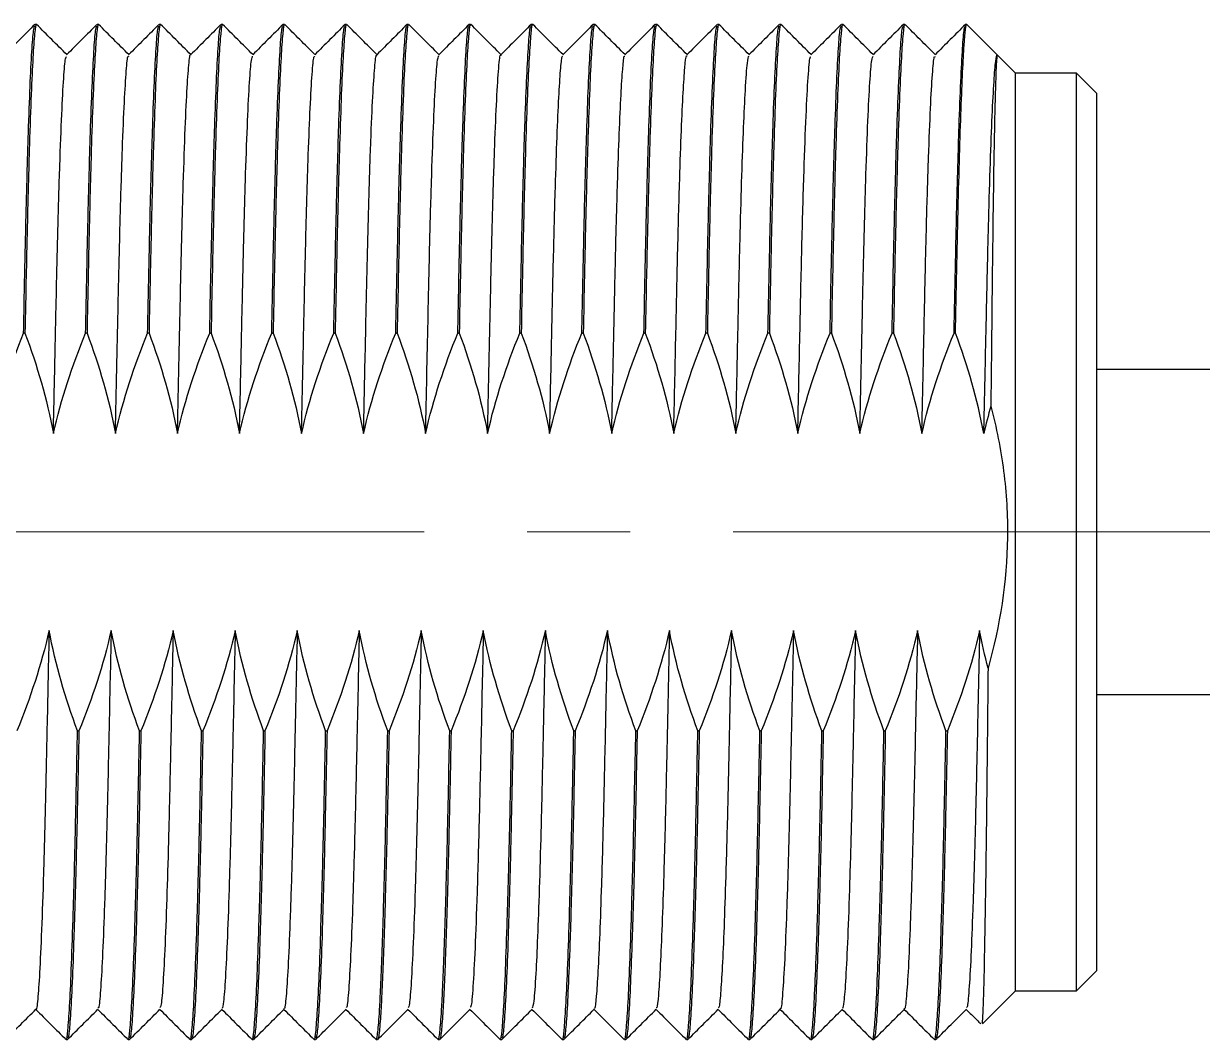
# Model space of a CAD drawing. Extents: x 500 to 100500, y -14500 to 21140.
# Drawn here: x 12411.77 to 12440.81, y -6567.56 to -6542.52 of the extents above; entities that cross this region are included whole.
import ezdxf

# ---------------------------------------------------------------- set-up
doc = ezdxf.new("R2010")
doc.units = 0
doc.linetypes.add('CENTERX2', pattern=[20.32, 12.7, -2.54, 2.54, -2.54])
doc.layers.get('0').update_dxf_attribs({"linetype": 'CONTINUOUS'})

# ---------------------------------------------------------------- blocks, each defined once
blk = doc.blocks.new('Kr2-adsfa2-l065-A$C040E6A72')
for p, q in [((83.512, 25.003), (83.478, 25.003)), ((85.04, 25.003), (85.006, 25.003)), ((86.568, 25.003), (86.534, 25.003)), ((88.097, 25.003), (88.063, 25.003)), ((89.625, 25.003), (89.591, 25.003)), ((91.153, 25.003), (91.119, 25.003)), ((92.682, 25.003), (92.648, 25.003)), ((94.21, 25.003), (94.176, 25.003)), ((95.738, 25.003), (95.704, 25.003)), ((97.267, 25.003), (97.232, 25.003)), ((98.795, 25.003), (98.761, 25.003)), ((100.323, 25.003), (100.289, 25.003)), ((101.851, 25.003), (101.817, 25.003)), ((103.38, 25.003), (103.346, 25.003)), ((104.908, 25.003), (104.874, 25.003)), ((106.436, 25.003), (106.402, 25.003)), ((107.183, 24.255), (106.436, 25.003)), ((107.636, 23.803), (107.183, 24.255)), ((109.136, 23.803), (107.636, 23.803)), ((107.636, 12.503), (107.636, 23.803)), ((109.636, 23.303), (109.136, 23.803)), ((109.136, 12.503), (109.136, 23.803)), ((109.636, 12.503), (109.636, 23.303)), ((83.229, 17.402), (83.196, 17.402)), ((84.758, 17.402), (84.724, 17.402)), ((86.286, 17.402), (86.252, 17.402)), ((87.814, 17.402), (87.781, 17.402)), ((89.343, 17.402), (89.309, 17.402)), ((90.871, 17.402), (90.837, 17.402)), ((92.399, 17.402), (92.365, 17.402)), ((93.928, 17.402), (93.894, 17.402)), ((95.456, 17.402), (95.422, 17.402)), ((96.984, 17.402), (96.95, 17.402)), ((98.512, 17.402), (98.479, 17.402)), ((100.041, 17.402), (100.007, 17.402)), ((101.569, 17.402), (101.535, 17.402)), ((103.097, 17.402), (103.064, 17.402)), ((104.626, 17.402), (104.592, 17.402)), ((106.154, 17.402), (106.12, 17.402)), ((134.636, 16.503), (109.636, 16.503)), ((107.636, 1.203), (107.636, 12.503)), ((109.136, 1.203), (109.136, 12.503)), ((109.636, 1.703), (109.636, 12.503)), ((109.636, 8.503), (134.636, 8.503)), ((84.524, 7.604), (84.558, 7.604)), ((86.053, 7.604), (86.086, 7.604)), ((87.581, 7.604), (87.615, 7.604)), ((89.109, 7.604), (89.143, 7.604)), ((90.637, 7.604), (90.671, 7.604)), ((92.166, 7.604), (92.2, 7.604)), ((93.694, 7.604), (93.728, 7.604)), ((95.222, 7.604), (95.256, 7.604)), ((96.751, 7.604), (96.784, 7.604)), ((98.279, 7.604), (98.313, 7.604)), ((99.807, 7.604), (99.841, 7.604)), ((101.336, 7.604), (101.369, 7.604)), ((102.864, 7.604), (102.898, 7.604)), ((104.392, 7.604), (104.426, 7.604)), ((105.92, 7.604), (105.954, 7.604)), ((109.136, 1.203), (109.636, 1.703)), ((106.822, 0.389), (107.636, 1.203)), ((107.636, 1.203), (109.136, 1.203)), ((84.242, 0.003), (84.276, 0.003)), ((85.77, 0.003), (85.804, 0.003)), ((87.298, 0.003), (87.333, 0.003)), ((88.827, 0.003), (88.861, 0.003)), ((90.355, 0.003), (90.389, 0.003)), ((91.884, 0.003), (91.917, 0.003)), ((93.412, 0.003), (93.446, 0.003)), ((94.94, 0.003), (94.974, 0.003)), ((96.468, 0.003), (96.502, 0.003)), ((97.997, 0.003), (98.031, 0.003)), ((99.525, 0.003), (99.559, 0.003)), ((101.053, 0.003), (101.087, 0.003)), ((102.582, 0.003), (102.616, 0.003)), ((104.11, 0.003), (104.144, 0.003)), ((105.638, 0.003), (105.672, 0.003))]:
    blk.add_line(p, q)
at = {"color": 1, "linetype": 'CENTERX2', "lineweight": 0}
blk.add_line((154.021, 12.503), (0, 12.503), dxfattribs=at)
for points, knots in [([(83.474, 25.001), (83.349, 24.876), (83.1, 24.627), (82.851, 24.378), (82.727, 24.253)], [0, 0, 0, 0, 0.500001, 1, 1, 1, 1]), ([(83.512, 24.977), (83.51, 24.985), (83.495, 25.041), (83.467, 24.8), (83.425, 24.243), (83.382, 23.313), (83.339, 22.095), (83.297, 20.588), (83.262, 19.007), (83.239, 17.882), (83.229, 17.402)], [0, 0, 0, 0, 0.02438, 0.166747, 0.313242, 0.455609, 0.602104, 0.74448, 0.890986, 1, 1, 1, 1]), ([(84.259, 24.258), (84.136, 24.381), (83.888, 24.629), (83.64, 24.876), (83.515, 25.001)], [0, 0, 0, 0, 0.497255, 1, 1, 1, 1]), ([(85.002, 25.001), (84.878, 24.876), (84.629, 24.627), (84.379, 24.378), (84.255, 24.253)], [0, 0, 0, 0, 0.500001, 1, 1, 1, 1]), ([(85.04, 24.977), (85.038, 24.985), (85.023, 25.041), (84.995, 24.8), (84.953, 24.243), (84.91, 23.313), (84.867, 22.095), (84.825, 20.588), (84.79, 19.007), (84.767, 17.882), (84.758, 17.402)], [0, 0, 0, 0, 0.02438, 0.166747, 0.313242, 0.455609, 0.602104, 0.74448, 0.890986, 1, 1, 1, 1]), ([(85.787, 24.258), (85.664, 24.381), (85.416, 24.629), (85.168, 24.876), (85.044, 25.001)], [0, 0, 0, 0, 0.497255, 1, 1, 1, 1]), ([(86.531, 25.001), (86.406, 24.876), (86.157, 24.627), (85.908, 24.378), (85.783, 24.253)], [0, 0, 0, 0, 0.500001, 1, 1, 1, 1]), ([(86.568, 24.977), (86.566, 24.985), (86.551, 25.041), (86.523, 24.8), (86.481, 24.243), (86.438, 23.313), (86.396, 22.095), (86.354, 20.588), (86.318, 19.007), (86.296, 17.882), (86.286, 17.402)], [0, 0, 0, 0, 0.02438, 0.166747, 0.313242, 0.455609, 0.602104, 0.74448, 0.890986, 1, 1, 1, 1]), ([(87.316, 24.258), (87.192, 24.381), (86.944, 24.629), (86.697, 24.876), (86.572, 25.001)], [0, 0, 0, 0, 0.497255, 1, 1, 1, 1]), ([(88.059, 25.001), (87.934, 24.876), (87.685, 24.627), (87.436, 24.378), (87.311, 24.253)], [0, 0, 0, 0, 0.500001, 1, 1, 1, 1]), ([(88.097, 24.977), (88.095, 24.985), (88.08, 25.041), (88.052, 24.8), (88.01, 24.243), (87.967, 23.313), (87.924, 22.095), (87.882, 20.588), (87.847, 19.007), (87.824, 17.882), (87.814, 17.402)], [0, 0, 0, 0, 0.02438, 0.166747, 0.313242, 0.455609, 0.602104, 0.74448, 0.890986, 1, 1, 1, 1]), ([(88.844, 24.258), (88.721, 24.381), (88.473, 24.629), (88.225, 24.876), (88.1, 25.001)], [0, 0, 0, 0, 0.497255, 1, 1, 1, 1]), ([(89.587, 25.001), (89.463, 24.876), (89.213, 24.627), (88.964, 24.378), (88.84, 24.253)], [0, 0, 0, 0, 0.500001, 1, 1, 1, 1]), ([(89.625, 24.977), (89.623, 24.985), (89.608, 25.041), (89.58, 24.8), (89.538, 24.243), (89.495, 23.313), (89.452, 22.095), (89.41, 20.588), (89.375, 19.007), (89.352, 17.882), (89.343, 17.402)], [0, 0, 0, 0, 0.02438, 0.166747, 0.313242, 0.455609, 0.602104, 0.74448, 0.890986, 1, 1, 1, 1]), ([(90.372, 24.258), (90.249, 24.381), (90.001, 24.629), (89.753, 24.876), (89.629, 25.001)], [0, 0, 0, 0, 0.497255, 1, 1, 1, 1]), ([(91.116, 25.001), (90.991, 24.876), (90.742, 24.627), (90.493, 24.378), (90.368, 24.253)], [0, 0, 0, 0, 0.500001, 1, 1, 1, 1]), ([(91.153, 24.977), (91.151, 24.985), (91.136, 25.041), (91.108, 24.8), (91.066, 24.243), (91.023, 23.313), (90.981, 22.095), (90.938, 20.588), (90.903, 19.007), (90.881, 17.882), (90.871, 17.402)], [0, 0, 0, 0, 0.02438, 0.166747, 0.313242, 0.455609, 0.602104, 0.74448, 0.890986, 1, 1, 1, 1]), ([(91.9, 24.258), (91.777, 24.381), (91.529, 24.629), (91.282, 24.876), (91.157, 25.001)], [0, 0, 0, 0, 0.497255, 1, 1, 1, 1]), ([(92.644, 25.001), (92.519, 24.876), (92.27, 24.627), (92.021, 24.378), (91.896, 24.253)], [0, 0, 0, 0, 0.500001, 1, 1, 1, 1]), ([(92.682, 24.977), (92.679, 24.985), (92.665, 25.041), (92.636, 24.8), (92.595, 24.243), (92.551, 23.313), (92.509, 22.095), (92.467, 20.588), (92.431, 19.007), (92.409, 17.882), (92.399, 17.402)], [0, 0, 0, 0, 0.02438, 0.166747, 0.313242, 0.455609, 0.602104, 0.74448, 0.890986, 1, 1, 1, 1]), ([(93.429, 24.258), (93.306, 24.381), (93.058, 24.629), (92.81, 24.876), (92.685, 25.001)], [0, 0, 0, 0, 0.497255, 1, 1, 1, 1]), ([(94.172, 25.001), (94.048, 24.876), (93.798, 24.627), (93.549, 24.378), (93.425, 24.253)], [0, 0, 0, 0, 0.500001, 1, 1, 1, 1]), ([(94.21, 24.977), (94.208, 24.985), (94.193, 25.041), (94.165, 24.8), (94.123, 24.243), (94.08, 23.313), (94.037, 22.095), (93.995, 20.588), (93.96, 19.007), (93.937, 17.882), (93.928, 17.402)], [0, 0, 0, 0, 0.02438, 0.166747, 0.313242, 0.455609, 0.602104, 0.74448, 0.890986, 1, 1, 1, 1]), ([(94.957, 24.258), (94.834, 24.381), (94.586, 24.629), (94.338, 24.876), (94.214, 25.001)], [0, 0, 0, 0, 0.497255, 1, 1, 1, 1]), ([(95.7, 25.001), (95.576, 24.876), (95.327, 24.627), (95.078, 24.378), (94.953, 24.253)], [0, 0, 0, 0, 0.500001, 1, 1, 1, 1]), ([(95.738, 24.977), (95.736, 24.985), (95.721, 25.041), (95.693, 24.8), (95.651, 24.243), (95.608, 23.313), (95.565, 22.095), (95.523, 20.588), (95.488, 19.007), (95.465, 17.882), (95.456, 17.402)], [0, 0, 0, 0, 0.02438, 0.166747, 0.313242, 0.455609, 0.602104, 0.74448, 0.890986, 1, 1, 1, 1]), ([(96.485, 24.258), (96.362, 24.381), (96.114, 24.629), (95.866, 24.876), (95.742, 25.001)], [0, 0, 0, 0, 0.497255, 1, 1, 1, 1]), ([(97.229, 25.001), (97.104, 24.876), (96.855, 24.627), (96.606, 24.378), (96.481, 24.253)], [0, 0, 0, 0, 0.500001, 1, 1, 1, 1]), ([(97.267, 24.977), (97.264, 24.985), (97.25, 25.041), (97.221, 24.8), (97.18, 24.243), (97.136, 23.313), (97.094, 22.095), (97.052, 20.588), (97.016, 19.007), (96.994, 17.882), (96.984, 17.402)], [0, 0, 0, 0, 0.0243804, 0.1667468, 0.3132418, 0.4556089, 0.602104, 0.7444802, 0.8909859, 1, 1, 1, 1]), ([(98.014, 24.258), (97.89, 24.381), (97.643, 24.629), (97.395, 24.876), (97.27, 25.001)], [0, 0, 0, 0, 0.497255, 1, 1, 1, 1]), ([(98.757, 25.001), (98.632, 24.876), (98.383, 24.627), (98.134, 24.378), (98.01, 24.253)], [0, 0, 0, 0, 0.500001, 1, 1, 1, 1]), ([(98.795, 24.977), (98.793, 24.985), (98.778, 25.041), (98.75, 24.8), (98.708, 24.243), (98.665, 23.313), (98.622, 22.095), (98.58, 20.588), (98.545, 19.007), (98.522, 17.882), (98.512, 17.402)], [0, 0, 0, 0, 0.02438, 0.166747, 0.313242, 0.455609, 0.602104, 0.74448, 0.890986, 1, 1, 1, 1]), ([(99.542, 24.258), (99.419, 24.381), (99.171, 24.629), (98.923, 24.876), (98.799, 25.001)], [0, 0, 0, 0, 0.497255, 1, 1, 1, 1]), ([(100.285, 25.001), (100.161, 24.876), (99.912, 24.627), (99.662, 24.378), (99.538, 24.253)], [0, 0, 0, 0, 0.500001, 1, 1, 1, 1]), ([(100.323, 24.977), (100.321, 24.985), (100.306, 25.041), (100.278, 24.8), (100.236, 24.243), (100.193, 23.313), (100.15, 22.095), (100.108, 20.588), (100.073, 19.007), (100.05, 17.882), (100.041, 17.402)], [0, 0, 0, 0, 0.02438, 0.166747, 0.313242, 0.455609, 0.602104, 0.74448, 0.890986, 1, 1, 1, 1]), ([(101.07, 24.258), (100.947, 24.381), (100.699, 24.629), (100.451, 24.876), (100.327, 25.001)], [0, 0, 0, 0, 0.497255, 1, 1, 1, 1]), ([(101.814, 25.001), (101.689, 24.876), (101.44, 24.627), (101.191, 24.378), (101.066, 24.253)], [0, 0, 0, 0, 0.500001, 1, 1, 1, 1]), ([(101.851, 24.977), (101.849, 24.985), (101.834, 25.041), (101.806, 24.8), (101.764, 24.243), (101.721, 23.313), (101.679, 22.095), (101.637, 20.588), (101.601, 19.007), (101.579, 17.882), (101.569, 17.402)], [0, 0, 0, 0, 0.02438, 0.166747, 0.313242, 0.455609, 0.602104, 0.74448, 0.890986, 1, 1, 1, 1]), ([(102.599, 24.258), (102.475, 24.381), (102.228, 24.629), (101.98, 24.876), (101.855, 25.001)], [0, 0, 0, 0, 0.497255, 1, 1, 1, 1]), ([(103.342, 25.001), (103.217, 24.876), (102.968, 24.627), (102.719, 24.378), (102.594, 24.253)], [0, 0, 0, 0, 0.500001, 1, 1, 1, 1]), ([(103.38, 24.977), (103.378, 24.985), (103.363, 25.041), (103.335, 24.8), (103.293, 24.243), (103.25, 23.313), (103.207, 22.095), (103.165, 20.588), (103.13, 19.007), (103.107, 17.882), (103.097, 17.402)], [0, 0, 0, 0, 0.02438, 0.166747, 0.313242, 0.455609, 0.602104, 0.74448, 0.890986, 1, 1, 1, 1]), ([(104.127, 24.258), (104.004, 24.381), (103.756, 24.629), (103.508, 24.876), (103.383, 25.001)], [0, 0, 0, 0, 0.497255, 1, 1, 1, 1]), ([(104.87, 25.001), (104.746, 24.876), (104.497, 24.627), (104.247, 24.378), (104.123, 24.253)], [0, 0, 0, 0, 0.500001, 1, 1, 1, 1]), ([(104.908, 24.977), (104.906, 24.985), (104.891, 25.041), (104.863, 24.8), (104.821, 24.243), (104.778, 23.313), (104.735, 22.095), (104.693, 20.588), (104.658, 19.007), (104.635, 17.882), (104.626, 17.402)], [0, 0, 0, 0, 0.02438, 0.166747, 0.313242, 0.455609, 0.602104, 0.74448, 0.890986, 1, 1, 1, 1]), ([(105.655, 24.258), (105.532, 24.381), (105.284, 24.629), (105.036, 24.876), (104.912, 25.001)], [0, 0, 0, 0, 0.497255, 1, 1, 1, 1]), ([(106.399, 25.001), (106.274, 24.876), (106.025, 24.627), (105.776, 24.378), (105.651, 24.253)], [0, 0, 0, 0, 0.500001, 1, 1, 1, 1]), ([(106.154, 17.402), (106.16, 17.678), (106.165, 17.947), (106.176, 18.472), (106.181, 18.726), (106.197, 19.478), (106.208, 19.967), (106.242, 21.37), (106.267, 22.216), (106.318, 23.599), (106.344, 24.135), (106.393, 24.836), (106.416, 25.003), (106.436, 25.003)], [0, 0, 0, 0, 0.0625, 0.0625, 0.125, 0.125, 0.25, 0.25, 0.5, 0.5, 0.75, 0.75, 1, 1, 1, 1]), ([(83.196, 17.402), (83.209, 18.092), (83.236, 19.406), (83.277, 21.107), (83.319, 22.517), (83.362, 23.654), (83.405, 24.454), (83.443, 24.92), (83.464, 24.951), (83.474, 24.965)], [0, 0, 0, 0, 0.1601388, 0.3046605, 0.4533732, 0.5978985, 0.7466146, 0.8911471, 1, 1, 1, 1]), ([(84.724, 17.402), (84.738, 18.092), (84.764, 19.406), (84.805, 21.107), (84.847, 22.517), (84.89, 23.654), (84.933, 24.454), (84.971, 24.92), (84.993, 24.951), (85.002, 24.965)], [0, 0, 0, 0, 0.160139, 0.30466, 0.453373, 0.597899, 0.746615, 0.891147, 1, 1, 1, 1]), ([(86.252, 17.402), (86.266, 18.092), (86.292, 19.406), (86.333, 21.107), (86.375, 22.517), (86.419, 23.654), (86.461, 24.454), (86.499, 24.92), (86.521, 24.951), (86.53, 24.965)], [0, 0, 0, 0, 0.160139, 0.30466, 0.453373, 0.597899, 0.746615, 0.891147, 1, 1, 1, 1]), ([(87.781, 17.402), (87.794, 18.092), (87.821, 19.406), (87.862, 21.107), (87.904, 22.517), (87.947, 23.654), (87.989, 24.454), (88.027, 24.92), (88.049, 24.951), (88.059, 24.965)], [0, 0, 0, 0, 0.1601388, 0.3046605, 0.4533732, 0.5978985, 0.7466146, 0.8911471, 1, 1, 1, 1]), ([(89.309, 17.402), (89.323, 18.092), (89.349, 19.406), (89.39, 21.107), (89.432, 22.517), (89.475, 23.654), (89.518, 24.454), (89.556, 24.92), (89.578, 24.951), (89.587, 24.965)], [0, 0, 0, 0, 0.160139, 0.30466, 0.453373, 0.597899, 0.746615, 0.891147, 1, 1, 1, 1]), ([(90.837, 17.402), (90.851, 18.092), (90.877, 19.406), (90.918, 21.107), (90.96, 22.517), (91.004, 23.654), (91.046, 24.454), (91.084, 24.92), (91.106, 24.951), (91.115, 24.965)], [0, 0, 0, 0, 0.1601388, 0.3046605, 0.4533732, 0.5978985, 0.7466146, 0.8911471, 1, 1, 1, 1]), ([(92.365, 17.402), (92.379, 18.092), (92.405, 19.406), (92.447, 21.107), (92.489, 22.517), (92.532, 23.654), (92.574, 24.454), (92.612, 24.92), (92.634, 24.951), (92.644, 24.965)], [0, 0, 0, 0, 0.160139, 0.30466, 0.453373, 0.597899, 0.746615, 0.891147, 1, 1, 1, 1]), ([(93.894, 17.402), (93.908, 18.092), (93.934, 19.406), (93.975, 21.107), (94.017, 22.517), (94.06, 23.654), (94.103, 24.454), (94.141, 24.92), (94.162, 24.951), (94.172, 24.965)], [0, 0, 0, 0, 0.160139, 0.30466, 0.453373, 0.597899, 0.746615, 0.891147, 1, 1, 1, 1]), ([(95.422, 17.402), (95.436, 18.092), (95.462, 19.406), (95.503, 21.107), (95.545, 22.517), (95.588, 23.654), (95.631, 24.454), (95.669, 24.92), (95.691, 24.951), (95.7, 24.965)], [0, 0, 0, 0, 0.160139, 0.30466, 0.453373, 0.597899, 0.746615, 0.891147, 1, 1, 1, 1]), ([(96.95, 17.402), (96.964, 18.092), (96.99, 19.406), (97.031, 21.107), (97.074, 22.517), (97.117, 23.654), (97.159, 24.454), (97.197, 24.92), (97.219, 24.951), (97.228, 24.965)], [0, 0, 0, 0, 0.160139, 0.30466, 0.453373, 0.597899, 0.746615, 0.891147, 1, 1, 1, 1]), ([(98.479, 17.402), (98.492, 18.092), (98.519, 19.406), (98.56, 21.107), (98.602, 22.517), (98.645, 23.654), (98.688, 24.454), (98.726, 24.92), (98.747, 24.951), (98.757, 24.965)], [0, 0, 0, 0, 0.1601388, 0.3046605, 0.4533732, 0.5978985, 0.7466146, 0.8911471, 1, 1, 1, 1]), ([(100.007, 17.402), (100.021, 18.092), (100.047, 19.406), (100.088, 21.107), (100.13, 22.517), (100.173, 23.654), (100.216, 24.454), (100.254, 24.92), (100.276, 24.951), (100.285, 24.965)], [0, 0, 0, 0, 0.160139, 0.30466, 0.453373, 0.597899, 0.746615, 0.891147, 1, 1, 1, 1]), ([(101.535, 17.402), (101.549, 18.092), (101.575, 19.406), (101.616, 21.107), (101.658, 22.517), (101.702, 23.654), (101.744, 24.454), (101.782, 24.92), (101.804, 24.951), (101.813, 24.965)], [0, 0, 0, 0, 0.160139, 0.30466, 0.453373, 0.597899, 0.746615, 0.891147, 1, 1, 1, 1]), ([(103.064, 17.402), (103.077, 18.092), (103.104, 19.406), (103.145, 21.107), (103.187, 22.517), (103.23, 23.654), (103.272, 24.454), (103.31, 24.92), (103.332, 24.951), (103.342, 24.965)], [0, 0, 0, 0, 0.160139, 0.30466, 0.453373, 0.597899, 0.746615, 0.891147, 1, 1, 1, 1]), ([(104.592, 17.402), (104.606, 18.092), (104.632, 19.406), (104.673, 21.107), (104.715, 22.517), (104.758, 23.654), (104.801, 24.454), (104.839, 24.92), (104.861, 24.951), (104.87, 24.965)], [0, 0, 0, 0, 0.160139, 0.30466, 0.453373, 0.597899, 0.746615, 0.891147, 1, 1, 1, 1]), ([(106.12, 17.402), (106.127, 17.75), (106.141, 18.448), (106.167, 19.698), (106.201, 21.109), (106.243, 22.516), (106.287, 23.654), (106.329, 24.454), (106.367, 24.92), (106.389, 24.951), (106.398, 24.965)], [0, 0, 0, 0, 0.0798, 0.160282, 0.304779, 0.453466, 0.597967, 0.746658, 0.891166, 1, 1, 1, 1]), ([(83.929, 14.927), (83.942, 15.5), (83.966, 16.631), (84.003, 18.335), (84.041, 20.014), (84.088, 21.576), (84.136, 22.844), (84.184, 23.722), (84.224, 24.191), (84.246, 24.204), (84.255, 24.209)], [0, 0, 0, 0, 0.112235, 0.221491, 0.356202, 0.495421, 0.63693, 0.778212, 0.916772, 1, 1, 1, 1]), ([(85.458, 14.927), (85.473, 15.616), (85.502, 16.973), (85.542, 18.844), (85.584, 20.526), (85.63, 21.983), (85.678, 23.143), (85.726, 23.897), (85.76, 24.249), (85.779, 24.219), (85.783, 24.211)], [0, 0, 0, 0, 0.13526, 0.266203, 0.399281, 0.536073, 0.677802, 0.81857, 0.95594, 1, 1, 1, 1]), ([(86.986, 14.927), (86.989, 15.064), (87.007, 15.909), (87.04, 17.4), (87.08, 19.279), (87.124, 20.946), (87.172, 22.345), (87.22, 23.412), (87.267, 24.034), (87.296, 24.298), (87.311, 24.248), (87.311, 24.246)], [0, 0, 0, 0, 0.026771, 0.164562, 0.298448, 0.436017, 0.576886, 0.718608, 0.858645, 0.994634, 1, 1, 1, 1]), ([(88.514, 14.927), (88.527, 15.513), (88.552, 16.669), (88.587, 18.282), (88.623, 19.872), (88.666, 21.379), (88.714, 22.692), (88.762, 23.627), (88.805, 24.161), (88.829, 24.201), (88.839, 24.218)], [0, 0, 0, 0, 0.114821, 0.226496, 0.337612, 0.476323, 0.617653, 0.759102, 0.898157, 1, 1, 1, 1]), ([(90.043, 14.927), (90.057, 15.601), (90.086, 16.928), (90.125, 18.76), (90.166, 20.415), (90.21, 21.848), (90.257, 23.019), (90.304, 23.819), (90.342, 24.223), (90.362, 24.21), (90.368, 24.206)], [0, 0, 0, 0, 0.13221, 0.260233, 0.390003, 0.523455, 0.658546, 0.79958, 0.937532, 1, 1, 1, 1]), ([(91.571, 14.927), (91.587, 15.671), (91.618, 17.098), (91.659, 19.034), (91.703, 20.734), (91.75, 22.173), (91.799, 23.289), (91.846, 23.974), (91.878, 24.276), (91.894, 24.232), (91.896, 24.226)], [0, 0, 0, 0, 0.146062, 0.280091, 0.417043, 0.557608, 0.699369, 0.839785, 0.976455, 1, 1, 1, 1]), ([(93.099, 14.927), (93.11, 15.405), (93.13, 16.352), (93.164, 17.903), (93.199, 19.548), (93.245, 21.177), (93.293, 22.534), (93.341, 23.524), (93.386, 24.128), (93.412, 24.201), (93.425, 24.235)], [0, 0, 0, 0, 0.093549, 0.185162, 0.319083, 0.457251, 0.598361, 0.739937, 0.879452, 1, 1, 1, 1]), ([(94.627, 14.927), (94.643, 15.628), (94.673, 17.008), (94.713, 18.908), (94.756, 20.611), (94.803, 22.064), (94.852, 23.232), (94.901, 23.965), (94.935, 24.29), (94.951, 24.236), (94.953, 24.23)], [0, 0, 0, 0, 0.137622, 0.270838, 0.406482, 0.545858, 0.686621, 0.836513, 0.982212, 1, 1, 1, 1]), ([(96.156, 14.927), (96.172, 15.691), (96.205, 17.195), (96.249, 19.246), (96.294, 20.94), (96.339, 22.271), (96.382, 23.25), (96.424, 23.901), (96.457, 24.225), (96.475, 24.218), (96.481, 24.216)], [0, 0, 0, 0, 0.149987, 0.295261, 0.444432, 0.569702, 0.695746, 0.820775, 0.94308, 1, 1, 1, 1]), ([(97.684, 14.927), (97.696, 15.474), (97.719, 16.555), (97.754, 18.146), (97.788, 19.687), (97.828, 21.128), (97.871, 22.354), (97.914, 23.311), (97.956, 23.935), (97.988, 24.237), (98.005, 24.222), (98.009, 24.217)], [0, 0, 0, 0, 0.107131, 0.211596, 0.330843, 0.453819, 0.579172, 0.705167, 0.830015, 0.952022, 1, 1, 1, 1]), ([(99.212, 14.927), (99.23, 15.721), (99.264, 17.284), (99.309, 19.407), (99.356, 21.123), (99.402, 22.434), (99.445, 23.37), (99.487, 23.968), (99.518, 24.248), (99.534, 24.226), (99.538, 24.22)], [0, 0, 0, 0, 0.1559459, 0.3071272, 0.4628507, 0.5883616, 0.7143825, 0.8391254, 0.9609082, 1, 1, 1, 1]), ([(100.741, 14.927), (100.754, 15.52), (100.779, 16.69), (100.815, 18.353), (100.85, 19.912), (100.891, 21.324), (100.934, 22.516), (100.98, 23.475), (101.025, 24.116), (101.053, 24.194), (101.066, 24.231)], [0, 0, 0, 0, 0.11616, 0.229086, 0.348819, 0.47225, 0.597811, 0.723748, 0.872789, 1, 1, 1, 1]), ([(102.269, 14.927), (102.287, 15.751), (102.322, 17.374), (102.369, 19.567), (102.421, 21.398), (102.474, 22.818), (102.525, 23.75), (102.566, 24.216), (102.587, 24.203), (102.594, 24.199)], [0, 0, 0, 0, 0.161927, 0.319098, 0.481416, 0.632311, 0.783041, 0.930585, 1, 1, 1, 1]), ([(103.797, 14.927), (103.805, 15.264), (103.827, 16.299), (103.863, 17.945), (103.903, 19.769), (103.949, 21.367), (103.997, 22.683), (104.045, 23.621), (104.088, 24.159), (104.112, 24.201), (104.123, 24.219)], [0, 0, 0, 0, 0.065771, 0.202236, 0.336437, 0.475126, 0.616455, 0.757923, 0.897018, 1, 1, 1, 1]), ([(105.326, 14.927), (105.34, 15.578), (105.368, 16.859), (105.405, 18.634), (105.445, 20.293), (105.491, 21.778), (105.539, 22.997), (105.587, 23.814), (105.624, 24.221), (105.645, 24.21), (105.651, 24.206)], [0, 0, 0, 0, 0.127599, 0.25124, 0.376023, 0.515731, 0.657376, 0.798426, 0.936412, 1, 1, 1, 1]), ([(106.854, 14.927), (106.868, 15.59), (106.882, 16.235), (106.902, 17.156), (106.909, 17.456), (106.921, 18.037), (106.927, 18.316), (106.946, 19.141), (106.959, 19.675), (106.986, 20.684), (107, 21.158), (107.029, 22.022), (107.044, 22.41), (107.074, 23.082), (107.089, 23.365), (107.118, 23.816), (107.132, 23.983), (107.159, 24.203), (107.171, 24.255), (107.183, 24.255)], [0, 0, 0, 0, 0.125, 0.125, 0.1875, 0.1875, 0.25, 0.25, 0.375, 0.375, 0.5, 0.5, 0.625, 0.625, 0.75, 0.75, 0.875, 0.875, 1, 1, 1, 1]), ([(107.183, 24.255), (107.177, 24.262), (107.171, 24.214), (107.161, 24.064), (107.158, 24.001), (107.151, 23.849), (107.148, 23.761), (107.138, 23.46), (107.131, 23.21), (107.12, 22.761), (107.117, 22.599), (107.11, 22.253), (107.106, 22.07), (107.096, 21.492), (107.089, 21.066), (107.079, 20.366), (107.076, 20.122), (107.07, 19.619), (107.066, 19.36), (107.057, 18.565), (107.051, 18.008), (107.039, 16.841), (107.032, 16.229), (107.026, 15.603)], [0, 0, 0, 0, 0.125, 0.125, 0.1875, 0.1875, 0.25, 0.25, 0.375, 0.375, 0.4375, 0.4375, 0.5, 0.5, 0.625, 0.625, 0.6875, 0.6875, 0.75, 0.75, 0.875, 0.875, 1, 1, 1, 1]), ([(107.026, 15.603), (107.164, 15.073), (107.27, 14.539), (107.409, 13.461), (107.442, 12.916), (107.423, 11.274), (107.252, 10.202), (106.957, 9.148)], [0, 0, 0, 0, 0.25, 0.25, 0.5, 0.5, 1, 1, 1, 1]), ([(83.824, 10.078), (83.807, 9.304), (83.774, 7.78), (83.732, 5.767), (83.686, 4.047), (83.638, 2.651), (83.59, 1.587), (83.543, 0.968), (83.514, 0.706), (83.499, 0.756), (83.499, 0.758)], [0, 0, 0, 0, 0.152106, 0.299473, 0.437096, 0.578, 0.719736, 0.859767, 0.995731, 1, 1, 1, 1]), ([(85.353, 10.078), (85.337, 9.383), (85.308, 8.013), (85.268, 6.126), (85.225, 4.432), (85.179, 2.983), (85.131, 1.842), (85.084, 1.102), (85.05, 0.755), (85.031, 0.786), (85.027, 0.793)], [0, 0, 0, 0, 0.13655, 0.268733, 0.403213, 0.541418, 0.681063, 0.819719, 0.957052, 1, 1, 1, 1]), ([(86.881, 10.078), (86.867, 9.437), (86.839, 8.175), (86.802, 6.424), (86.764, 4.831), (86.721, 3.379), (86.674, 2.153), (86.626, 1.278), (86.586, 0.812), (86.564, 0.801), (86.556, 0.797)], [0, 0, 0, 0, 0.1256964, 0.2475408, 0.3702745, 0.4965897, 0.6381053, 0.7793724, 0.9178985, 1, 1, 1, 1]), ([(88.409, 10.078), (88.399, 9.603), (88.379, 8.662), (88.345, 7.116), (88.309, 5.472), (88.264, 3.841), (88.216, 2.482), (88.168, 1.488), (88.123, 0.88), (88.096, 0.804), (88.084, 0.769)], [0, 0, 0, 0, 0.092981, 0.184054, 0.317964, 0.456097, 0.597193, 0.738775, 0.878316, 1, 1, 1, 1]), ([(89.938, 10.078), (89.922, 9.366), (89.891, 7.964), (89.851, 6.036), (89.807, 4.314), (89.759, 2.854), (89.71, 1.726), (89.663, 1.035), (89.631, 0.731), (89.615, 0.774), (89.612, 0.781)], [0, 0, 0, 0, 0.139854, 0.275226, 0.413303, 0.555122, 0.698204, 0.838641, 0.97535, 1, 1, 1, 1]), ([(91.466, 10.078), (91.452, 9.428), (91.424, 8.146), (91.386, 6.372), (91.346, 4.712), (91.301, 3.227), (91.252, 2.008), (91.205, 1.191), (91.167, 0.784), (91.147, 0.796), (91.141, 0.799)], [0, 0, 0, 0, 0.127599, 0.25124, 0.376023, 0.515731, 0.657376, 0.798426, 0.936412, 1, 1, 1, 1]), ([(92.994, 10.078), (92.987, 9.742), (92.964, 8.706), (92.929, 7.06), (92.888, 5.236), (92.843, 3.638), (92.795, 2.323), (92.746, 1.384), (92.704, 0.847), (92.679, 0.804), (92.669, 0.786)], [0, 0, 0, 0, 0.065771, 0.202236, 0.336437, 0.475126, 0.616455, 0.757923, 0.897018, 1, 1, 1, 1]), ([(94.522, 10.078), (94.505, 9.255), (94.469, 7.632), (94.422, 5.439), (94.37, 3.607), (94.317, 2.187), (94.266, 1.256), (94.226, 0.789), (94.204, 0.802), (94.197, 0.806)], [0, 0, 0, 0, 0.161927, 0.319098, 0.481416, 0.632311, 0.783041, 0.930585, 1, 1, 1, 1]), ([(96.051, 10.078), (96.038, 9.485), (96.012, 8.316), (95.977, 6.652), (95.941, 5.094), (95.9, 3.681), (95.858, 2.49), (95.812, 1.53), (95.767, 0.89), (95.738, 0.811), (95.725, 0.775)], [0, 0, 0, 0, 0.11616, 0.229086, 0.348819, 0.47225, 0.597811, 0.723748, 0.872789, 1, 1, 1, 1]), ([(97.579, 10.078), (97.562, 9.285), (97.528, 7.721), (97.483, 5.599), (97.435, 3.883), (97.389, 2.572), (97.346, 1.636), (97.304, 1.037), (97.274, 0.758), (97.258, 0.78), (97.254, 0.785)], [0, 0, 0, 0, 0.155946, 0.307127, 0.462851, 0.588362, 0.714382, 0.839125, 0.960908, 1, 1, 1, 1]), ([(99.107, 10.078), (99.095, 9.531), (99.072, 8.45), (99.038, 6.86), (99.003, 5.319), (98.963, 3.878), (98.921, 2.652), (98.877, 1.695), (98.836, 1.07), (98.804, 0.769), (98.787, 0.784), (98.782, 0.788)], [0, 0, 0, 0, 0.107131, 0.211596, 0.330843, 0.453819, 0.579172, 0.705167, 0.830015, 0.952022, 1, 1, 1, 1]), ([(100.636, 10.078), (100.619, 9.315), (100.586, 7.811), (100.543, 5.76), (100.497, 4.065), (100.452, 2.734), (100.409, 1.755), (100.367, 1.105), (100.334, 0.78), (100.316, 0.787), (100.31, 0.789)], [0, 0, 0, 0, 0.149987, 0.295261, 0.444432, 0.569702, 0.695746, 0.820775, 0.94308, 1, 1, 1, 1]), ([(102.164, 10.078), (102.149, 9.377), (102.119, 7.997), (102.079, 6.098), (102.035, 4.394), (101.989, 2.942), (101.939, 1.774), (101.89, 1.04), (101.857, 0.715), (101.84, 0.77), (101.838, 0.776)], [0, 0, 0, 0, 0.137622, 0.270838, 0.406482, 0.545858, 0.686621, 0.836513, 0.982212, 1, 1, 1, 1]), ([(103.692, 10.078), (103.682, 9.6), (103.661, 8.654), (103.628, 7.103), (103.592, 5.457), (103.547, 3.828), (103.499, 2.472), (103.451, 1.481), (103.406, 0.878), (103.379, 0.804), (103.367, 0.771)], [0, 0, 0, 0, 0.093549, 0.185162, 0.319083, 0.457251, 0.598361, 0.739937, 0.879452, 1, 1, 1, 1]), ([(105.221, 10.078), (105.204, 9.334), (105.173, 7.908), (105.132, 5.971), (105.088, 4.272), (105.041, 2.832), (104.993, 1.716), (104.946, 1.031), (104.914, 0.729), (104.897, 0.773), (104.895, 0.78)], [0, 0, 0, 0, 0.146062, 0.280091, 0.417043, 0.557608, 0.699369, 0.839785, 0.976455, 1, 1, 1, 1]), ([(106.749, 10.078), (106.734, 9.404), (106.705, 8.078), (106.667, 6.245), (106.626, 4.59), (106.581, 3.158), (106.534, 1.987), (106.487, 1.186), (106.45, 0.782), (106.43, 0.795), (106.424, 0.799)], [0, 0, 0, 0, 0.13221, 0.260233, 0.390003, 0.523455, 0.658546, 0.79958, 0.937532, 1, 1, 1, 1]), ([(106.957, 9.148), (106.953, 8.782), (106.945, 8.048), (106.931, 6.737), (106.915, 5.247), (106.895, 3.72), (106.873, 2.426), (106.852, 1.42), (106.831, 0.736), (106.814, 0.39), (106.804, 0.405), (106.801, 0.409)], [0, 0, 0, 0, 0.0739945, 0.1486824, 0.2776827, 0.410416, 0.5395574, 0.6724319, 0.8017706, 0.9348602, 1, 1, 1, 1]), ([(84.242, 0.028), (84.244, 0.02), (84.259, -0.035), (84.287, 0.206), (84.329, 0.762), (84.372, 1.692), (84.415, 2.911), (84.457, 4.416), (84.487, 5.787), (84.509, 6.877), (84.519, 7.361), (84.524, 7.604)], [0, 0, 0, 0, 0.024379, 0.166738, 0.313225, 0.455584, 0.602071, 0.744439, 0.890937, 0.945358, 1, 1, 1, 1]), ([(84.558, 7.604), (84.551, 7.256), (84.537, 6.557), (84.511, 5.307), (84.477, 3.896), (84.435, 2.489), (84.392, 1.352), (84.349, 0.552), (84.311, 0.086), (84.289, 0.054), (84.28, 0.04)], [0, 0, 0, 0, 0.0798, 0.160282, 0.304779, 0.453466, 0.597967, 0.746658, 0.891166, 1, 1, 1, 1]), ([(85.77, 0.028), (85.772, 0.02), (85.787, -0.035), (85.815, 0.206), (85.857, 0.762), (85.9, 1.692), (85.943, 2.911), (85.985, 4.416), (86.016, 5.787), (86.038, 6.877), (86.048, 7.361), (86.053, 7.604)], [0, 0, 0, 0, 0.024379, 0.166738, 0.313225, 0.455584, 0.602071, 0.744439, 0.890937, 0.945358, 1, 1, 1, 1]), ([(86.086, 7.604), (86.073, 6.913), (86.046, 5.599), (86.005, 3.898), (85.963, 2.489), (85.92, 1.352), (85.877, 0.552), (85.839, 0.086), (85.818, 0.054), (85.808, 0.04)], [0, 0, 0, 0, 0.1601388, 0.3046605, 0.4533732, 0.5978985, 0.7466146, 0.8911471, 1, 1, 1, 1]), ([(87.298, 0.028), (87.301, 0.02), (87.315, -0.035), (87.344, 0.206), (87.385, 0.762), (87.429, 1.692), (87.471, 2.91), (87.513, 4.418), (87.549, 5.999), (87.571, 7.124), (87.581, 7.604)], [0, 0, 0, 0, 0.02438, 0.166747, 0.313242, 0.455609, 0.602104, 0.74448, 0.890986, 1, 1, 1, 1]), ([(87.615, 7.604), (87.608, 7.256), (87.593, 6.557), (87.568, 5.307), (87.533, 3.896), (87.492, 2.489), (87.448, 1.352), (87.406, 0.552), (87.368, 0.086), (87.346, 0.054), (87.337, 0.04)], [0, 0, 0, 0, 0.0798, 0.160282, 0.304779, 0.453466, 0.597967, 0.746658, 0.891166, 1, 1, 1, 1]), ([(88.827, 0.028), (88.829, 0.02), (88.844, -0.035), (88.872, 0.206), (88.914, 0.762), (88.957, 1.692), (89, 2.911), (89.042, 4.416), (89.072, 5.787), (89.094, 6.877), (89.104, 7.361), (89.109, 7.604)], [0, 0, 0, 0, 0.024379, 0.166738, 0.313225, 0.455584, 0.602071, 0.744439, 0.890937, 0.945358, 1, 1, 1, 1]), ([(89.143, 7.604), (89.129, 6.913), (89.103, 5.599), (89.062, 3.898), (89.02, 2.489), (88.977, 1.352), (88.934, 0.552), (88.896, 0.086), (88.874, 0.054), (88.865, 0.04)], [0, 0, 0, 0, 0.160139, 0.30466, 0.453373, 0.597899, 0.746615, 0.891147, 1, 1, 1, 1]), ([(90.355, 0.028), (90.357, 0.02), (90.372, -0.035), (90.4, 0.206), (90.442, 0.762), (90.485, 1.692), (90.528, 2.911), (90.57, 4.416), (90.601, 5.787), (90.623, 6.877), (90.633, 7.361), (90.637, 7.604)], [0, 0, 0, 0, 0.024379, 0.166738, 0.313225, 0.455584, 0.602071, 0.744439, 0.890937, 0.945358, 1, 1, 1, 1]), ([(90.671, 7.604), (90.664, 7.256), (90.65, 6.557), (90.624, 5.307), (90.59, 3.896), (90.548, 2.489), (90.505, 1.352), (90.462, 0.552), (90.424, 0.086), (90.403, 0.054), (90.393, 0.04)], [0, 0, 0, 0, 0.0798, 0.160282, 0.304779, 0.453466, 0.597967, 0.746658, 0.891166, 1, 1, 1, 1]), ([(91.884, 0.013), (91.886, 0.01), (91.894, -0.001), (91.915, 0.099), (91.943, 0.364), (91.971, 0.812), (91.992, 1.229), (92.013, 1.723), (92.035, 2.3), (92.056, 2.95), (92.077, 3.663), (92.098, 4.435), (92.118, 5.276), (92.14, 6.318), (92.156, 7.123), (92.166, 7.604)], [0, 0, 0, 0, 0.024415, 0.095364, 0.239673, 0.313205, 0.384154, 0.455596, 0.528591, 0.602123, 0.673077, 0.744524, 0.817524, 0.891062, 1, 1, 1, 1]), ([(92.2, 7.604), (92.196, 7.429), (92.185, 6.903), (92.172, 6.228), (92.155, 5.448), (92.132, 4.444), (92.104, 3.414), (92.076, 2.52), (92.055, 1.922), (92.033, 1.399), (92.012, 0.949), (91.991, 0.584), (91.97, 0.305), (91.95, 0.117), (91.933, 0.018), (91.924, 0.017), (91.921, 0.016)], [0, 0, 0, 0, 0.039841, 0.119926, 0.160193, 0.232204, 0.378674, 0.453307, 0.52532, 0.597834, 0.671924, 0.746558, 0.818575, 0.891092, 0.965186, 1, 1, 1, 1]), ([(93.412, 0.013), (93.414, 0.01), (93.422, -0.001), (93.444, 0.099), (93.471, 0.364), (93.499, 0.812), (93.52, 1.229), (93.542, 1.723), (93.563, 2.3), (93.585, 2.95), (93.605, 3.663), (93.626, 4.435), (93.646, 5.276), (93.668, 6.318), (93.684, 7.123), (93.694, 7.604)], [0, 0, 0, 0, 0.024415, 0.095364, 0.239673, 0.313205, 0.384154, 0.455596, 0.528591, 0.602123, 0.673077, 0.744524, 0.817524, 0.891062, 1, 1, 1, 1]), ([(93.728, 7.604), (93.724, 7.429), (93.714, 6.903), (93.7, 6.228), (93.683, 5.448), (93.66, 4.444), (93.633, 3.414), (93.604, 2.52), (93.583, 1.922), (93.562, 1.399), (93.54, 0.949), (93.519, 0.584), (93.498, 0.305), (93.478, 0.117), (93.462, 0.018), (93.452, 0.017), (93.45, 0.016)], [0, 0, 0, 0, 0.039841, 0.119926, 0.160193, 0.232204, 0.378674, 0.453307, 0.52532, 0.597834, 0.671924, 0.746558, 0.818575, 0.891092, 0.965186, 1, 1, 1, 1]), ([(94.94, 0.028), (94.942, 0.02), (94.957, -0.035), (94.985, 0.206), (95.027, 0.762), (95.07, 1.692), (95.113, 2.911), (95.155, 4.416), (95.186, 5.787), (95.208, 6.877), (95.217, 7.361), (95.222, 7.604)], [0, 0, 0, 0, 0.024379, 0.166738, 0.313225, 0.455584, 0.602071, 0.744439, 0.890937, 0.945358, 1, 1, 1, 1]), ([(95.256, 7.604), (95.249, 7.256), (95.235, 6.557), (95.209, 5.307), (95.175, 3.896), (95.133, 2.489), (95.09, 1.352), (95.047, 0.552), (95.009, 0.086), (94.987, 0.054), (94.978, 0.04)], [0, 0, 0, 0, 0.0798, 0.160282, 0.304779, 0.453466, 0.597967, 0.746658, 0.891166, 1, 1, 1, 1]), ([(96.468, 0.028), (96.47, 0.02), (96.485, -0.035), (96.513, 0.206), (96.555, 0.762), (96.598, 1.692), (96.641, 2.911), (96.683, 4.416), (96.714, 5.787), (96.736, 6.877), (96.746, 7.361), (96.751, 7.604)], [0, 0, 0, 0, 0.024379, 0.166738, 0.313225, 0.455584, 0.602071, 0.744439, 0.890937, 0.945358, 1, 1, 1, 1]), ([(96.784, 7.604), (96.777, 7.256), (96.763, 6.557), (96.738, 5.307), (96.703, 3.896), (96.661, 2.489), (96.618, 1.352), (96.576, 0.552), (96.538, 0.086), (96.516, 0.054), (96.506, 0.04)], [0, 0, 0, 0, 0.0798, 0.160282, 0.304779, 0.453466, 0.597967, 0.746658, 0.891166, 1, 1, 1, 1]), ([(97.997, 0.028), (97.999, 0.02), (98.014, -0.035), (98.042, 0.206), (98.084, 0.762), (98.127, 1.692), (98.169, 2.91), (98.211, 4.418), (98.247, 5.999), (98.269, 7.124), (98.279, 7.604)], [0, 0, 0, 0, 0.0243804, 0.1667468, 0.3132418, 0.4556089, 0.602104, 0.7444802, 0.8909859, 1, 1, 1, 1]), ([(98.313, 7.604), (98.306, 7.256), (98.291, 6.557), (98.266, 5.307), (98.232, 3.896), (98.19, 2.489), (98.146, 1.352), (98.104, 0.552), (98.066, 0.086), (98.044, 0.054), (98.035, 0.04)], [0, 0, 0, 0, 0.0798001, 0.1602816, 0.3047788, 0.4534662, 0.5979669, 0.7466577, 0.8911657, 1, 1, 1, 1]), ([(99.525, 0.028), (99.527, 0.02), (99.542, -0.035), (99.57, 0.206), (99.612, 0.762), (99.655, 1.692), (99.698, 2.911), (99.74, 4.416), (99.77, 5.787), (99.792, 6.877), (99.802, 7.361), (99.807, 7.604)], [0, 0, 0, 0, 0.024379, 0.166738, 0.313225, 0.455584, 0.602071, 0.744439, 0.890937, 0.945358, 1, 1, 1, 1]), ([(99.841, 7.604), (99.834, 7.256), (99.82, 6.557), (99.794, 5.307), (99.76, 3.896), (99.718, 2.489), (99.675, 1.352), (99.632, 0.552), (99.594, 0.086), (99.572, 0.054), (99.563, 0.04)], [0, 0, 0, 0, 0.0798, 0.160282, 0.304779, 0.453466, 0.597967, 0.746658, 0.891166, 1, 1, 1, 1]), ([(101.053, 0.028), (101.055, 0.02), (101.07, -0.035), (101.098, 0.206), (101.14, 0.762), (101.183, 1.692), (101.226, 2.911), (101.268, 4.416), (101.299, 5.787), (101.321, 6.877), (101.331, 7.361), (101.336, 7.604)], [0, 0, 0, 0, 0.024379, 0.166738, 0.313225, 0.455584, 0.602071, 0.744439, 0.890937, 0.945358, 1, 1, 1, 1]), ([(101.369, 7.604), (101.362, 7.256), (101.348, 6.557), (101.322, 5.307), (101.288, 3.896), (101.246, 2.489), (101.203, 1.352), (101.16, 0.552), (101.122, 0.086), (101.101, 0.054), (101.091, 0.04)], [0, 0, 0, 0, 0.0798001, 0.1602816, 0.3047788, 0.4534662, 0.5979669, 0.7466577, 0.8911657, 1, 1, 1, 1]), ([(102.582, 0.028), (102.584, 0.02), (102.598, -0.035), (102.627, 0.206), (102.668, 0.762), (102.712, 1.692), (102.754, 2.911), (102.796, 4.416), (102.827, 5.787), (102.849, 6.877), (102.859, 7.361), (102.864, 7.604)], [0, 0, 0, 0, 0.024379, 0.166738, 0.313225, 0.455584, 0.602071, 0.744439, 0.890937, 0.945358, 1, 1, 1, 1]), ([(102.898, 7.604), (102.891, 7.256), (102.876, 6.557), (102.851, 5.307), (102.816, 3.896), (102.775, 2.489), (102.731, 1.352), (102.689, 0.552), (102.651, 0.086), (102.629, 0.054), (102.62, 0.04)], [0, 0, 0, 0, 0.0798, 0.160282, 0.304779, 0.453466, 0.597967, 0.746658, 0.891166, 1, 1, 1, 1]), ([(104.11, 0.028), (104.112, 0.02), (104.127, -0.035), (104.155, 0.206), (104.197, 0.762), (104.24, 1.692), (104.283, 2.911), (104.325, 4.416), (104.355, 5.787), (104.377, 6.877), (104.387, 7.361), (104.392, 7.604)], [0, 0, 0, 0, 0.024379, 0.166738, 0.313225, 0.455584, 0.602071, 0.744439, 0.890937, 0.945358, 1, 1, 1, 1]), ([(104.426, 7.604), (104.419, 7.256), (104.405, 6.557), (104.379, 5.307), (104.345, 3.896), (104.303, 2.489), (104.26, 1.352), (104.217, 0.552), (104.179, 0.086), (104.157, 0.054), (104.148, 0.04)], [0, 0, 0, 0, 0.0798, 0.160282, 0.304779, 0.453466, 0.597967, 0.746658, 0.891166, 1, 1, 1, 1]), ([(105.638, 0.028), (105.64, 0.02), (105.655, -0.035), (105.683, 0.206), (105.725, 0.762), (105.768, 1.692), (105.811, 2.911), (105.853, 4.416), (105.884, 5.787), (105.906, 6.877), (105.916, 7.361), (105.92, 7.604)], [0, 0, 0, 0, 0.024379, 0.166738, 0.313225, 0.455584, 0.602071, 0.744439, 0.890937, 0.945358, 1, 1, 1, 1]), ([(105.954, 7.604), (105.94, 6.913), (105.914, 5.599), (105.873, 3.898), (105.831, 2.489), (105.788, 1.352), (105.745, 0.552), (105.707, 0.086), (105.686, 0.054), (105.676, 0.04)], [0, 0, 0, 0, 0.160139, 0.30466, 0.453373, 0.597899, 0.746615, 0.891147, 1, 1, 1, 1]), ([(82.751, 0.005), (82.876, 0.129), (83.125, 0.378), (83.374, 0.627), (83.499, 0.752)], [0, 0, 0, 0, 0.500001, 1, 1, 1, 1]), ([(83.495, 0.748), (83.618, 0.625), (83.866, 0.377), (84.114, 0.129), (84.238, 0.005)], [0, 0, 0, 0, 0.497255, 1, 1, 1, 1]), ([(84.28, 0.005), (84.404, 0.129), (84.653, 0.378), (84.903, 0.627), (85.027, 0.752)], [0, 0, 0, 0, 0.500001, 1, 1, 1, 1]), ([(85.023, 0.748), (85.146, 0.625), (85.394, 0.377), (85.642, 0.129), (85.766, 0.005)], [0, 0, 0, 0, 0.497255, 1, 1, 1, 1]), ([(85.808, 0.005), (85.933, 0.129), (86.182, 0.378), (86.431, 0.627), (86.555, 0.752)], [0, 0, 0, 0, 0.500001, 1, 1, 1, 1]), ([(86.551, 0.748), (86.675, 0.625), (86.922, 0.377), (87.17, 0.129), (87.295, 0.005)], [0, 0, 0, 0, 0.497255, 1, 1, 1, 1]), ([(87.336, 0.005), (87.461, 0.129), (87.71, 0.378), (87.959, 0.627), (88.084, 0.752)], [0, 0, 0, 0, 0.500001, 1, 1, 1, 1]), ([(88.08, 0.748), (88.203, 0.625), (88.451, 0.377), (88.699, 0.129), (88.823, 0.005)], [0, 0, 0, 0, 0.497255, 1, 1, 1, 1]), ([(88.865, 0.005), (88.989, 0.129), (89.238, 0.378), (89.487, 0.627), (89.612, 0.752)], [0, 0, 0, 0, 0.500001, 1, 1, 1, 1]), ([(89.608, 0.748), (89.731, 0.625), (89.979, 0.377), (90.227, 0.129), (90.351, 0.005)], [0, 0, 0, 0, 0.497255, 1, 1, 1, 1]), ([(90.393, 0.005), (90.517, 0.129), (90.767, 0.378), (91.016, 0.627), (91.14, 0.752)], [0, 0, 0, 0, 0.500001, 1, 1, 1, 1]), ([(91.136, 0.748), (91.26, 0.625), (91.507, 0.377), (91.755, 0.129), (91.88, 0.005)], [0, 0, 0, 0, 0.497255, 1, 1, 1, 1]), ([(91.921, 0.005), (92.046, 0.129), (92.295, 0.378), (92.544, 0.627), (92.669, 0.752)], [0, 0, 0, 0, 0.500001, 1, 1, 1, 1]), ([(92.665, 0.748), (92.788, 0.625), (93.036, 0.377), (93.283, 0.129), (93.408, 0.005)], [0, 0, 0, 0, 0.497255, 1, 1, 1, 1]), ([(93.449, 0.005), (93.574, 0.129), (93.823, 0.378), (94.072, 0.627), (94.197, 0.752)], [0, 0, 0, 0, 0.500001, 1, 1, 1, 1]), ([(94.193, 0.748), (94.316, 0.625), (94.564, 0.377), (94.812, 0.129), (94.936, 0.005)], [0, 0, 0, 0, 0.497255, 1, 1, 1, 1]), ([(94.978, 0.005), (95.102, 0.129), (95.352, 0.378), (95.601, 0.627), (95.725, 0.752)], [0, 0, 0, 0, 0.500001, 1, 1, 1, 1]), ([(95.721, 0.748), (95.844, 0.625), (96.092, 0.377), (96.34, 0.129), (96.465, 0.005)], [0, 0, 0, 0, 0.497255, 1, 1, 1, 1]), ([(96.506, 0.005), (96.631, 0.129), (96.88, 0.378), (97.129, 0.627), (97.254, 0.752)], [0, 0, 0, 0, 0.500001, 1, 1, 1, 1]), ([(97.249, 0.748), (97.373, 0.625), (97.621, 0.377), (97.868, 0.129), (97.993, 0.005)], [0, 0, 0, 0, 0.497255, 1, 1, 1, 1]), ([(98.034, 0.005), (98.159, 0.129), (98.408, 0.378), (98.657, 0.627), (98.782, 0.752)], [0, 0, 0, 0, 0.500001, 1, 1, 1, 1]), ([(98.778, 0.748), (98.901, 0.625), (99.149, 0.377), (99.397, 0.129), (99.521, 0.005)], [0, 0, 0, 0, 0.497255, 1, 1, 1, 1]), ([(99.563, 0.005), (99.687, 0.129), (99.936, 0.378), (100.186, 0.627), (100.31, 0.752)], [0, 0, 0, 0, 0.500001, 1, 1, 1, 1]), ([(100.306, 0.748), (100.429, 0.625), (100.677, 0.377), (100.925, 0.129), (101.05, 0.005)], [0, 0, 0, 0, 0.497255, 1, 1, 1, 1]), ([(101.091, 0.005), (101.216, 0.129), (101.465, 0.378), (101.714, 0.627), (101.838, 0.752)], [0, 0, 0, 0, 0.500001, 1, 1, 1, 1]), ([(101.834, 0.748), (101.958, 0.625), (102.205, 0.377), (102.453, 0.129), (102.578, 0.005)], [0, 0, 0, 0, 0.497255, 1, 1, 1, 1]), ([(102.619, 0.005), (102.744, 0.129), (102.993, 0.378), (103.242, 0.627), (103.367, 0.752)], [0, 0, 0, 0, 0.500001, 1, 1, 1, 1]), ([(103.363, 0.748), (103.486, 0.625), (103.734, 0.377), (103.982, 0.129), (104.106, 0.005)], [0, 0, 0, 0, 0.497255, 1, 1, 1, 1]), ([(104.148, 0.005), (104.272, 0.129), (104.521, 0.378), (104.77, 0.627), (104.895, 0.752)], [0, 0, 0, 0, 0.500001, 1, 1, 1, 1]), ([(104.891, 0.748), (105.014, 0.625), (105.262, 0.377), (105.51, 0.129), (105.634, 0.005)], [0, 0, 0, 0, 0.497255, 1, 1, 1, 1]), ([(105.676, 0.005), (105.8, 0.129), (106.05, 0.378), (106.299, 0.627), (106.423, 0.752)], [0, 0, 0, 0, 0.500001, 1, 1, 1, 1]), ([(106.419, 0.748), (106.507, 0.661), (106.627, 0.541), (106.747, 0.42), (106.78, 0.388)], [0, 0, 0, 0, 0.726423, 1, 1, 1, 1])]:
    blk.add_open_spline(points, degree=3, knots=knots)
for points in [[(82.401, 14.927), (82.593, 15.773), (82.867, 16.599), (83.196, 17.402)], [(83.229, 17.402), (83.531, 16.598), (83.773, 15.771), (83.929, 14.927)], [(83.929, 14.927), (84.121, 15.773), (84.395, 16.599), (84.724, 17.402)], [(84.758, 17.402), (85.059, 16.598), (85.301, 15.771), (85.458, 14.927)], [(85.458, 14.927), (85.65, 15.773), (85.924, 16.599), (86.252, 17.402)], [(86.286, 17.402), (86.587, 16.598), (86.829, 15.771), (86.986, 14.927)], [(86.986, 14.927), (87.178, 15.773), (87.452, 16.599), (87.781, 17.402)], [(87.814, 17.402), (88.116, 16.598), (88.358, 15.771), (88.514, 14.927)], [(88.514, 14.927), (88.706, 15.773), (88.98, 16.599), (89.309, 17.402)], [(89.343, 17.402), (89.644, 16.598), (89.886, 15.771), (90.043, 14.927)], [(90.043, 14.927), (90.235, 15.773), (90.509, 16.599), (90.837, 17.402)], [(90.871, 17.402), (91.172, 16.598), (91.414, 15.771), (91.571, 14.927)], [(91.571, 14.927), (91.763, 15.773), (92.037, 16.599), (92.365, 17.402)], [(92.399, 17.402), (92.7, 16.598), (92.943, 15.771), (93.099, 14.927)], [(93.099, 14.927), (93.291, 15.773), (93.565, 16.599), (93.894, 17.402)], [(93.928, 17.402), (94.229, 16.598), (94.471, 15.771), (94.627, 14.927)], [(94.627, 14.927), (94.82, 15.773), (95.093, 16.599), (95.422, 17.402)], [(95.456, 17.402), (95.757, 16.598), (95.999, 15.771), (96.156, 14.927)], [(96.156, 14.927), (96.348, 15.773), (96.622, 16.599), (96.95, 17.402)], [(96.984, 17.402), (97.285, 16.598), (97.527, 15.771), (97.684, 14.927)], [(97.684, 14.927), (97.876, 15.773), (98.15, 16.599), (98.479, 17.402)], [(98.512, 17.402), (98.814, 16.598), (99.056, 15.771), (99.212, 14.927)], [(99.212, 14.927), (99.405, 15.773), (99.678, 16.599), (100.007, 17.402)], [(100.041, 17.402), (100.342, 16.598), (100.584, 15.771), (100.741, 14.927)], [(100.741, 14.927), (100.933, 15.773), (101.207, 16.599), (101.535, 17.402)], [(101.569, 17.402), (101.87, 16.598), (102.112, 15.771), (102.269, 14.927)], [(102.269, 14.927), (102.461, 15.773), (102.735, 16.599), (103.064, 17.402)], [(103.097, 17.402), (103.399, 16.598), (103.641, 15.771), (103.797, 14.927)], [(103.797, 14.927), (103.989, 15.773), (104.263, 16.599), (104.592, 17.402)], [(104.626, 17.402), (104.927, 16.598), (105.169, 15.771), (105.326, 14.927)], [(105.326, 14.927), (105.518, 15.773), (105.792, 16.599), (106.12, 17.402)], [(106.854, 14.927), (106.697, 15.771), (106.455, 16.598), (106.154, 17.402)], [(107.026, 15.603), (106.963, 15.379), (106.905, 15.154), (106.854, 14.927)], [(83.824, 10.078), (83.632, 9.232), (83.358, 8.407), (83.03, 7.604)], [(84.524, 7.604), (84.223, 8.408), (83.981, 9.234), (83.824, 10.078)], [(85.353, 10.078), (85.161, 9.232), (84.887, 8.407), (84.558, 7.604)], [(86.053, 7.604), (85.751, 8.408), (85.509, 9.234), (85.353, 10.078)], [(86.881, 10.078), (86.689, 9.232), (86.415, 8.407), (86.086, 7.604)], [(87.581, 7.604), (87.28, 8.408), (87.038, 9.234), (86.881, 10.078)], [(88.409, 10.078), (88.217, 9.232), (87.943, 8.407), (87.615, 7.604)], [(89.109, 7.604), (88.808, 8.408), (88.566, 9.234), (88.409, 10.078)], [(89.938, 10.078), (89.745, 9.232), (89.472, 8.407), (89.143, 7.604)], [(90.637, 7.604), (90.336, 8.408), (90.094, 9.234), (89.938, 10.078)], [(91.466, 10.078), (91.274, 9.232), (91, 8.407), (90.671, 7.604)], [(92.166, 7.604), (91.865, 8.408), (91.622, 9.234), (91.466, 10.078)], [(92.994, 10.078), (92.802, 9.232), (92.528, 8.407), (92.2, 7.604)], [(93.694, 7.604), (93.393, 8.408), (93.151, 9.234), (92.994, 10.078)], [(94.522, 10.078), (94.33, 9.232), (94.056, 8.407), (93.728, 7.604)], [(95.222, 7.604), (94.921, 8.408), (94.679, 9.234), (94.522, 10.078)], [(96.051, 10.078), (95.859, 9.232), (95.585, 8.407), (95.256, 7.604)], [(96.751, 7.604), (96.449, 8.408), (96.207, 9.234), (96.051, 10.078)], [(97.579, 10.078), (97.387, 9.232), (97.113, 8.407), (96.784, 7.604)], [(98.279, 7.604), (97.978, 8.408), (97.736, 9.234), (97.579, 10.078)], [(99.107, 10.078), (98.915, 9.232), (98.641, 8.407), (98.313, 7.604)], [(99.807, 7.604), (99.506, 8.408), (99.264, 9.234), (99.107, 10.078)], [(100.636, 10.078), (100.444, 9.232), (100.17, 8.407), (99.841, 7.604)], [(101.336, 7.604), (101.034, 8.408), (100.792, 9.234), (100.636, 10.078)], [(102.164, 10.078), (101.972, 9.232), (101.698, 8.407), (101.369, 7.604)], [(102.864, 7.604), (102.563, 8.408), (102.321, 9.234), (102.164, 10.078)], [(103.692, 10.078), (103.5, 9.232), (103.226, 8.407), (102.898, 7.604)], [(104.392, 7.604), (104.091, 8.408), (103.849, 9.234), (103.692, 10.078)], [(105.221, 10.078), (105.028, 9.232), (104.755, 8.407), (104.426, 7.604)], [(105.92, 7.604), (105.619, 8.408), (105.377, 9.234), (105.221, 10.078)], [(106.749, 10.078), (106.557, 9.232), (106.283, 8.407), (105.954, 7.604)], [(106.957, 9.148), (106.877, 9.455), (106.807, 9.766), (106.749, 10.078)]]:
    blk.add_open_spline(points, degree=3)

msp = doc.modelspace()

# ---------------------------------------------------------------- block references
msp.add_blockref('Kr2-adsfa2-l065-A$C040E6A72', (12328.576, -6567.541, -107.65))

doc.saveas('drawing.dxf')
